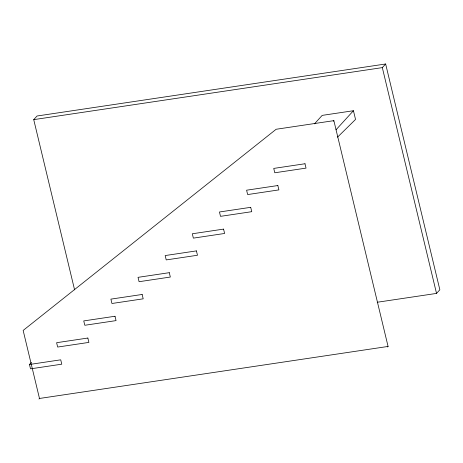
<?xml version="1.0" encoding="UTF-8"?>
<svg xmlns="http://www.w3.org/2000/svg" width="463" height="463" viewBox="0 0 463 463"><rect width="100%" height="100%" fill="white"/><g stroke="black" fill="none" stroke-linecap="round" stroke-linejoin="round"><path stroke-width="0.69" d="M74.595 289.861L33.73 119.639L37.046 116.005L385.644 63.981L439.85 289.774L436.528 293.409L377.241 302.252M29.47 364.485L60.722 359.82L61.77 364.184L30.517 368.849L29.47 364.485L31.409 362.367M38.973 399.019L39.482 398.464L388.075 346.44L333.869 120.652L276.156 129.264L23.15 330.437L39.482 398.464M314.441 123.87L322.19 115.38L353.443 110.721L355.538 119.442L337.492 137.187M333.366 121.208L333.869 120.652M33.73 119.639L382.322 67.615L385.644 63.981M335.999 129.814L353.443 110.721M387.572 346.995L388.075 346.44M382.322 67.615L436.528 293.409M304.99 163.752L273.737 168.416L274.785 172.78L306.037 168.115L304.99 163.752M277.852 185.541L246.6 190.2L247.647 194.564L278.894 189.899L277.852 185.541M250.709 207.326L219.456 211.99L220.504 216.348L251.756 211.684L250.709 207.326M223.565 229.11L192.319 233.774L193.36 238.132L224.613 233.468L223.565 229.11M196.428 250.894L165.175 255.559L166.223 259.917L197.475 255.258L196.428 250.894M169.284 272.678L138.032 277.343L139.079 281.707L170.332 277.042L169.284 272.678M142.147 294.468L110.894 299.127L111.942 303.491L143.189 298.826L142.147 294.468M115.003 316.252L83.751 320.917L84.798 325.275L116.051 320.61L115.003 316.252M87.86 338.036L56.613 342.701L57.655 347.059L88.908 342.4L87.86 338.036"/></g></svg>
